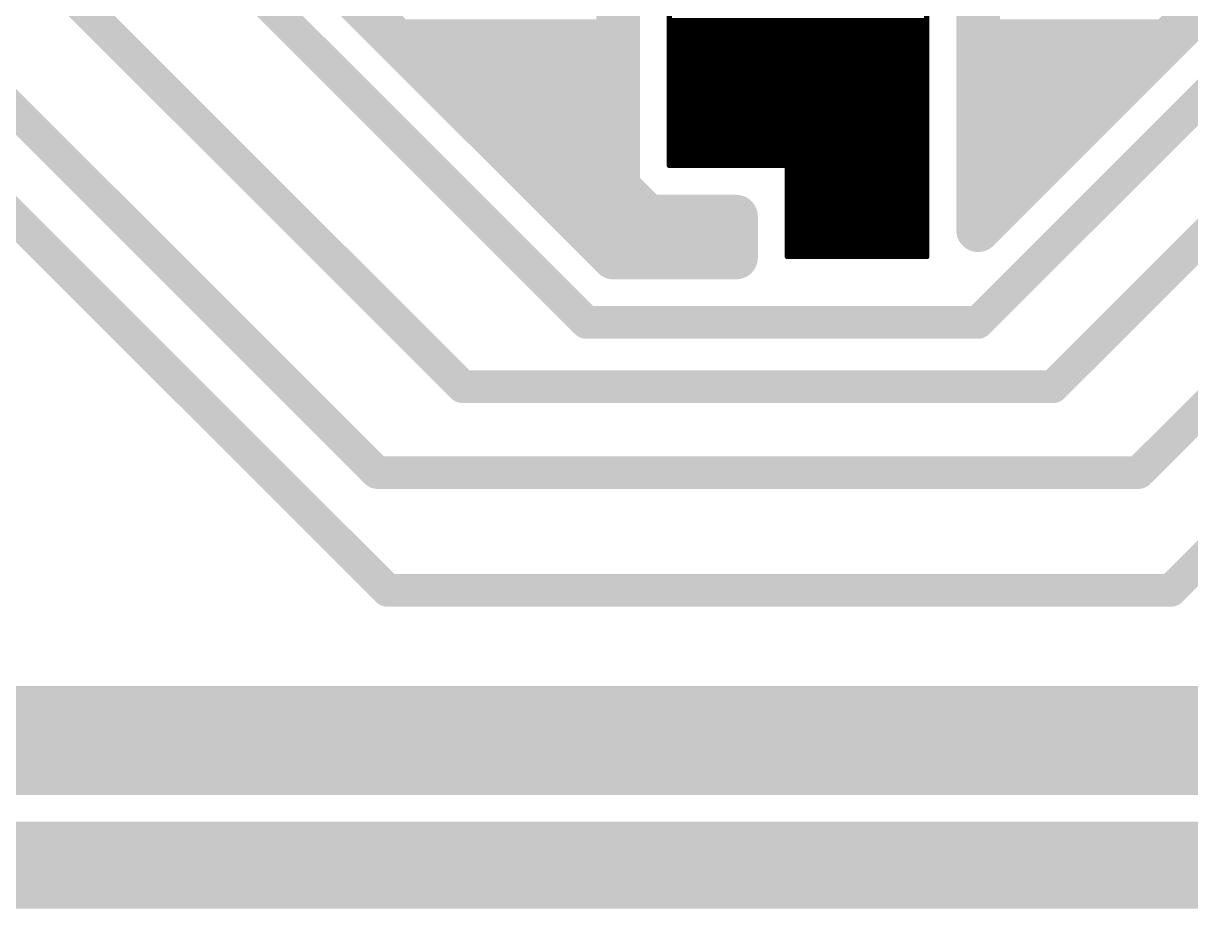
# Model space of a CAD drawing. Extents: x -40.6 to 40.6, y -25.6 to 25.6.
# Drawn here: x -8.7 to 2.19, y -25.57 to -17.31 of the extents above; entities that cross this region are included whole.
import ezdxf

# ---------------------------------------------------------------- set-up
doc = ezdxf.new("R2010")
doc.units = 0
doc.layers.add('1', color=22, linetype='CONTINUOUS')

msp = doc.modelspace()

# ---------------------------------------------------------------- linework, layer by layer
at = {"layer": '1'}
for points, const_width in [([(-3.1524, -16.2357), (-3.1524, -18.8319)], 0.4064), ([(0.204, -19.2396), (0.204, -16.2357)], 0.4064), ([(-2.6742, -16.4338), (-2.6742, -18.6338)], 0.05), ([(-0.2742, -19.4838), (-0.2742, -16.4338)], 0.05), ([(-3.195, -19.4944), (-5.9766, -16.7128)], 0.4064), ([(-4.6, -20.7), (-8.3, -17)], 0.3048), ([(-6.5634, -16.9824), (-3.4458, -20.1)], 0.3048), ([(2.3702, -17.0734), (0.204, -19.2396)], 0.4064), ([(4.4758, -17.1242), (0.9, -20.7)], 0.3048), ([(0.2, -20.1), (2.9758, -17.3242)], 0.3048), ([(-5.2142, -17.4752), (-3.1524, -17.4752)], 0.4064), ([(-2.6742, -17.2838), (-0.2742, -17.2838)], 0.05), ([(0.204, -17.4752), (1.9684, -17.4752)], 0.4064), ([(-5.4, -21.5), (-9.4, -17.5)], 0.3048), ([(-2.6742, -17.3338), (-0.2742, -17.3338)], 0.05), ([(-2.6742, -17.3838), (-0.2742, -17.3838)], 0.05), ([(-2.6742, -17.4338), (-0.2742, -17.4338)], 0.05), ([(-2.6742, -17.4838), (-0.2742, -17.4838)], 0.05), ([(-2.6742, -17.5338), (-0.2742, -17.5338)], 0.05), ([(-5.9, -22), (-10.2, -17.7)], 0.3048), ([(-2.6742, -17.5838), (-0.2742, -17.5838)], 0.05), ([(-2.6742, -17.6338), (-0.2742, -17.6338)], 0.05), ([(-4.8078, -17.8816), (-3.1524, -17.8816)], 0.4064), ([(-2.6742, -17.6838), (-0.2742, -17.6838)], 0.05), ([(-2.6742, -17.7338), (-0.2742, -17.7338)], 0.05), ([(0.204, -17.8816), (1.562, -17.8816)], 0.4064), ([(-2.6742, -17.7838), (-0.2742, -17.7838)], 0.05), ([(-2.6742, -17.8338), (-0.2742, -17.8338)], 0.05), ([(-2.6742, -17.8838), (-0.2742, -17.8838)], 0.05), ([(-2.6742, -17.9338), (-0.2742, -17.9338)], 0.05), ([(-2.6742, -17.9838), (-0.2742, -17.9838)], 0.05), ([(-2.6742, -18.0338), (-0.2742, -18.0338)], 0.05), ([(-2.6742, -18.0838), (-0.2742, -18.0838)], 0.05), ([(-4.4014, -18.288), (-3.1524, -18.288)], 0.4064), ([(-2.6742, -18.1338), (-0.2742, -18.1338)], 0.05), ([(-2.6742, -18.1838), (-0.2742, -18.1838)], 0.05), ([(0.204, -18.288), (1.1556, -18.288)], 0.4064), ([(4.9758, -18.2242), (1.7, -21.5)], 0.3048), ([(-2.6742, -18.2338), (-0.2742, -18.2338)], 0.05), ([(-2.6742, -18.2838), (-0.2742, -18.2838)], 0.05), ([(-2.6742, -18.3338), (-0.2742, -18.3338)], 0.05), ([(-2.6742, -18.3838), (-0.2742, -18.3838)], 0.05), ([(-3.995, -18.6944), (-3.1524, -18.6944)], 0.4064), ([(-2.6742, -18.4338), (-0.2742, -18.4338)], 0.05), ([(-2.6742, -18.4838), (-0.2742, -18.4838)], 0.05), ([(0.204, -18.6944), (0.7492, -18.6944)], 0.4064), ([(-2.6742, -18.5338), (-0.2742, -18.5338)], 0.05), ([(-2.6742, -18.5838), (-0.2742, -18.5838)], 0.05), ([(-2.6742, -18.6338), (-1.5742, -18.6338)], 0.05), ([(-2.6742, -18.6338), (-0.2742, -18.6338)], 0.05), ([(-1.5742, -18.6338), (-1.5742, -19.4838)], 0.05), ([(-3.1524, -18.8319), (-2.8723, -19.112)], 0.4064), ([(-1.5742, -18.6838), (-0.2742, -18.6838)], 0.05), ([(-1.5742, -18.7338), (-0.2742, -18.7338)], 0.05), ([(-1.5742, -18.7838), (-0.2742, -18.7838)], 0.05), ([(-1.5742, -18.8338), (-0.2742, -18.8338)], 0.05), ([(-3.5886, -19.1008), (-2.8835, -19.1008)], 0.4064), ([(-2.8723, -19.112), (-2.0524, -19.112)], 0.4064), ([(-2.0524, -19.112), (-2.0524, -19.4944)], 0.4064), ([(-1.5742, -18.8838), (-0.2742, -18.8838)], 0.05), ([(-1.5742, -18.9338), (-0.2742, -18.9338)], 0.05), ([(0.204, -19.1008), (0.3428, -19.1008)], 0.4064), ([(-1.5742, -18.9838), (-0.2742, -18.9838)], 0.05), ([(-1.5742, -19.0338), (-0.2742, -19.0338)], 0.05), ([(-1.5742, -19.0838), (-0.2742, -19.0838)], 0.05), ([(-1.5742, -19.1338), (-0.2742, -19.1338)], 0.05), ([(-1.5742, -19.1838), (-0.2742, -19.1838)], 0.05), ([(-1.5742, -19.2338), (-0.2742, -19.2338)], 0.05), ([(-1.5742, -19.2838), (-0.2742, -19.2838)], 0.05), ([(-2.0524, -19.4944), (-3.195, -19.4944)], 0.4064), ([(-1.5742, -19.3338), (-0.2742, -19.3338)], 0.05), ([(-1.5742, -19.3838), (-0.2742, -19.3838)], 0.05), ([(-1.5742, -19.4338), (-0.2742, -19.4338)], 0.05), ([(-1.5742, -19.4838), (-0.2742, -19.4838)], 0.05), ([(-1.5742, -19.4838), (-0.2742, -19.4838)], 0.05), ([(-3.4458, -20.1), (0.2, -20.1)], 0.3048), ([(0.9, -20.7), (-4.6, -20.7)], 0.3048), ([(1.7, -21.5), (-5.4, -21.5)], 0.3048), ([(-5.9, -22), (-5.3, -22.6)], 0.3048), ([(2, -22.6), (2.6, -22)], 0.3048), ([(-5.3, -22.6), (1.3, -22.6)], 0.3048), ([(1.3, -22.6), (2, -22.6)], 0.3048), ([(7.5, -24), (-9.9, -24)], 1.016), ([(-9.7774, -24.9612), (7.4849, -24.9612)], 0.4064), ([(-38.8985, -25.1968), (38.9094, -25.1968)], 0.4064), ([(38.5318, -25.3659), (-38.3311, -25.3659)], 0.4064)]:
    msp.add_lwpolyline(points, dxfattribs=dict(at, const_width=const_width))
for points, const_width in [([(-5.2142, -17.3736, 1), (-5.2142, -17.5768)], 0.2032), ([(-3.1524, -17.5768, 1), (-3.1524, -17.3736)], 0.2032), ([(-2.6742, -17.2713, 1), (-2.6742, -17.2963)], 0.025), ([(-0.2742, -17.2963, 1), (-0.2742, -17.2713)], 0.025), ([(0.204, -17.3736, 1), (0.204, -17.5768)], 0.2032), ([(1.9684, -17.5768, 1), (1.9684, -17.3736)], 0.2032), ([(-2.6742, -17.3213, 1), (-2.6742, -17.3463)], 0.025), ([(-2.6742, -17.3713, 1), (-2.6742, -17.3963)], 0.025), ([(-2.6742, -17.4213, 1), (-2.6742, -17.4463)], 0.025), ([(-0.2742, -17.3463, 1), (-0.2742, -17.3213)], 0.025), ([(-0.2742, -17.3963, 1), (-0.2742, -17.3713)], 0.025), ([(-0.2742, -17.4463, 1), (-0.2742, -17.4213)], 0.025), ([(-2.6742, -17.4713, 1), (-2.6742, -17.4963)], 0.025), ([(-2.6742, -17.5213, 1), (-2.6742, -17.5463)], 0.025), ([(-0.2742, -17.4963, 1), (-0.2742, -17.4713)], 0.025), ([(-0.2742, -17.5463, 1), (-0.2742, -17.5213)], 0.025), ([(-2.6742, -17.5713, 1), (-2.6742, -17.5963)], 0.025), ([(-2.6742, -17.6213, 1), (-2.6742, -17.6463)], 0.025), ([(-0.2742, -17.5963, 1), (-0.2742, -17.5713)], 0.025), ([(-0.2742, -17.6463, 1), (-0.2742, -17.6213)], 0.025), ([(-4.8078, -17.78, 1), (-4.8078, -17.9832)], 0.2032), ([(-3.1524, -17.9832, 1), (-3.1524, -17.78)], 0.2032), ([(-2.6742, -17.6713, 1), (-2.6742, -17.6963)], 0.025), ([(-2.6742, -17.7213, 1), (-2.6742, -17.7463)], 0.025), ([(-0.2742, -17.6963, 1), (-0.2742, -17.6713)], 0.025), ([(-0.2742, -17.7463, 1), (-0.2742, -17.7213)], 0.025), ([(0.204, -17.78, 1), (0.204, -17.9832)], 0.2032), ([(1.562, -17.9832, 1), (1.562, -17.78)], 0.2032), ([(-2.6742, -17.7713, 1), (-2.6742, -17.7963)], 0.025), ([(-2.6742, -17.8213, 1), (-2.6742, -17.8463)], 0.025), ([(-0.2742, -17.7963, 1), (-0.2742, -17.7713)], 0.025), ([(-0.2742, -17.8463, 1), (-0.2742, -17.8213)], 0.025), ([(-2.6742, -17.8713, 1), (-2.6742, -17.8963)], 0.025), ([(-2.6742, -17.9213, 1), (-2.6742, -17.9463)], 0.025), ([(-0.2742, -17.8963, 1), (-0.2742, -17.8713)], 0.025), ([(-0.2742, -17.9463, 1), (-0.2742, -17.9213)], 0.025), ([(-2.6742, -17.9713, 1), (-2.6742, -17.9963)], 0.025), ([(-2.6742, -18.0213, 1), (-2.6742, -18.0463)], 0.025), ([(-2.6742, -18.0713, 1), (-2.6742, -18.0963)], 0.025), ([(-0.2742, -17.9963, 1), (-0.2742, -17.9713)], 0.025), ([(-0.2742, -18.0463, 1), (-0.2742, -18.0213)], 0.025), ([(-0.2742, -18.0963, 1), (-0.2742, -18.0713)], 0.025), ([(-4.4014, -18.1864, 1), (-4.4014, -18.3896)], 0.2032), ([(-3.1524, -18.3896, 1), (-3.1524, -18.1864)], 0.2032), ([(-2.6742, -18.1213, 1), (-2.6742, -18.1463)], 0.025), ([(-2.6742, -18.1713, 1), (-2.6742, -18.1963)], 0.025), ([(-0.2742, -18.1463, 1), (-0.2742, -18.1213)], 0.025), ([(-0.2742, -18.1963, 1), (-0.2742, -18.1713)], 0.025), ([(0.204, -18.1864, 1), (0.204, -18.3896)], 0.2032), ([(1.1556, -18.3896, 1), (1.1556, -18.1864)], 0.2032), ([(-2.6742, -18.2213, 1), (-2.6742, -18.2463)], 0.025), ([(-2.6742, -18.2713, 1), (-2.6742, -18.2963)], 0.025), ([(-0.2742, -18.2463, 1), (-0.2742, -18.2213)], 0.025), ([(-0.2742, -18.2963, 1), (-0.2742, -18.2713)], 0.025), ([(-2.6742, -18.3213, 1), (-2.6742, -18.3463)], 0.025), ([(-2.6742, -18.3713, 1), (-2.6742, -18.3963)], 0.025), ([(-0.2742, -18.3463, 1), (-0.2742, -18.3213)], 0.025), ([(-0.2742, -18.3963, 1), (-0.2742, -18.3713)], 0.025), ([(-3.995, -18.5928, 1), (-3.995, -18.796)], 0.2032), ([(-3.1524, -18.796, 1), (-3.1524, -18.5928)], 0.2032), ([(-2.6742, -18.4213, 1), (-2.6742, -18.4463)], 0.025), ([(-2.6742, -18.4713, 1), (-2.6742, -18.4963)], 0.025), ([(-0.2742, -18.4463, 1), (-0.2742, -18.4213)], 0.025), ([(-0.2742, -18.4963, 1), (-0.2742, -18.4713)], 0.025), ([(0.204, -18.5928, 1), (0.204, -18.796)], 0.2032), ([(0.7492, -18.796, 1), (0.7492, -18.5928)], 0.2032), ([(-2.6742, -18.5213, 1), (-2.6742, -18.5463)], 0.025), ([(-2.6742, -18.5713, 1), (-2.6742, -18.5963)], 0.025), ([(-2.6742, -18.6213, 1), (-2.6742, -18.6463)], 0.025), ([(-2.6742, -18.6213, 1), (-2.6742, -18.6463)], 0.025), ([(-1.5617, -18.6338, 1), (-1.5867, -18.6338)], 0.025), ([(-1.5742, -18.6463, 1), (-1.5742, -18.6213)], 0.025), ([(-0.2742, -18.5463, 1), (-0.2742, -18.5213)], 0.025), ([(-0.2742, -18.5963, 1), (-0.2742, -18.5713)], 0.025), ([(-0.2742, -18.6463, 1), (-0.2742, -18.6213)], 0.025), ([(-3.0806, -18.76, 1), (-3.2242, -18.9037)], 0.2032), ([(-2.6867, -18.6338, 1), (-2.6617, -18.6338)], 0.025), ([(-1.5742, -18.6713, 1), (-1.5742, -18.6963)], 0.025), ([(-1.5742, -18.7213, 1), (-1.5742, -18.7463)], 0.025), ([(-0.2742, -18.6963, 1), (-0.2742, -18.6713)], 0.025), ([(-0.2742, -18.7463, 1), (-0.2742, -18.7213)], 0.025), ([(-3.254, -18.8319, 1), (-3.0508, -18.8319)], 0.2032), ([(-1.5742, -18.7713, 1), (-1.5742, -18.7963)], 0.025), ([(-1.5742, -18.8213, 1), (-1.5742, -18.8463)], 0.025), ([(-0.2742, -18.7963, 1), (-0.2742, -18.7713)], 0.025), ([(-0.2742, -18.8463, 1), (-0.2742, -18.8213)], 0.025), ([(-3.5886, -18.9992, 1), (-3.5886, -19.2024)], 0.2032), ([(-2.8723, -19.0104, 1), (-2.8723, -19.2136)], 0.2032), ([(-2.8835, -19.2024, 1), (-2.8835, -18.9992)], 0.2032), ([(-1.9508, -19.112, 1), (-2.154, -19.112)], 0.2032), ([(-2.0524, -19.2136, 1), (-2.0524, -19.0104)], 0.2032), ([(-1.5742, -18.8713, 1), (-1.5742, -18.8963)], 0.025), ([(-1.5742, -18.9213, 1), (-1.5742, -18.9463)], 0.025), ([(-0.2742, -18.8963, 1), (-0.2742, -18.8713)], 0.025), ([(-0.2742, -18.9463, 1), (-0.2742, -18.9213)], 0.025), ([(0.204, -18.9992, 1), (0.204, -19.2024)], 0.2032), ([(0.3428, -19.2024, 1), (0.3428, -18.9992)], 0.2032), ([(-2.9441, -19.1838, 1), (-2.8004, -19.0402)], 0.2032), ([(-1.5742, -18.9713, 1), (-1.5742, -18.9963)], 0.025), ([(-1.5742, -19.0213, 1), (-1.5742, -19.0463)], 0.025), ([(-0.2742, -18.9963, 1), (-0.2742, -18.9713)], 0.025), ([(-0.2742, -19.0463, 1), (-0.2742, -19.0213)], 0.025), ([(-1.5742, -19.0713, 1), (-1.5742, -19.0963)], 0.025), ([(-1.5742, -19.1213, 1), (-1.5742, -19.1463)], 0.025), ([(-0.2742, -19.0963, 1), (-0.2742, -19.0713)], 0.025), ([(-0.2742, -19.1463, 1), (-0.2742, -19.1213)], 0.025), ([(0.1322, -19.1677, 1), (0.2758, -19.3114)], 0.2032), ([(0.1024, -19.2396, 1), (0.3056, -19.2396)], 0.2032), ([(-1.5742, -19.1713, 1), (-1.5742, -19.1963)], 0.025), ([(-1.5742, -19.2213, 1), (-1.5742, -19.2463)], 0.025), ([(-1.5742, -19.2713, 1), (-1.5742, -19.2963)], 0.025), ([(-0.2742, -19.1963, 1), (-0.2742, -19.1713)], 0.025), ([(-0.2742, -19.2463, 1), (-0.2742, -19.2213)], 0.025), ([(-0.2742, -19.2963, 1), (-0.2742, -19.2713)], 0.025), ([(-3.195, -19.3928, 1), (-3.195, -19.596)], 0.2032), ([(-3.2668, -19.5662, 1), (-3.1231, -19.4226)], 0.2032), ([(-2.0524, -19.596, 1), (-2.0524, -19.3928)], 0.2032), ([(-1.5742, -19.3213, 1), (-1.5742, -19.3463)], 0.025), ([(-1.5742, -19.3713, 1), (-1.5742, -19.3963)], 0.025), ([(-0.2742, -19.3463, 1), (-0.2742, -19.3213)], 0.025), ([(-0.2742, -19.3963, 1), (-0.2742, -19.3713)], 0.025), ([(-2.154, -19.4944, 1), (-1.9508, -19.4944)], 0.2032), ([(-1.5742, -19.4213, 1), (-1.5742, -19.4463)], 0.025), ([(-1.5742, -19.4713, 1), (-1.5742, -19.4963)], 0.025), ([(-1.5742, -19.4713, 1), (-1.5742, -19.4963)], 0.025), ([(-1.5867, -19.4838, 1), (-1.5617, -19.4838)], 0.025), ([(-0.2867, -19.4838, 1), (-0.2617, -19.4838)], 0.025), ([(-0.2742, -19.4463, 1), (-0.2742, -19.4213)], 0.025), ([(-0.2742, -19.4963, 1), (-0.2742, -19.4713)], 0.025), ([(-0.2742, -19.4963, 1), (-0.2742, -19.4713)], 0.025), ([(-3.4458, -20.0238, 1), (-3.4458, -20.1762)], 0.1524), ([(-3.4997, -20.1539, 1), (-3.3919, -20.0461)], 0.1524), ([(0.1461, -20.0461, 1), (0.2539, -20.1539)], 0.1524), ([(0.2, -20.1762, 1), (0.2, -20.0238)], 0.1524), ([(-4.6, -20.6238, 1), (-4.6, -20.7762)], 0.1524), ([(0.9, -20.7762, 1), (0.9, -20.6238)], 0.1524), ([(-4.6539, -20.7539, 1), (-4.5461, -20.6461)], 0.1524), ([(0.8461, -20.6461, 1), (0.9539, -20.7539)], 0.1524), ([(-5.4, -21.4238, 1), (-5.4, -21.5762)], 0.1524), ([(-5.4539, -21.5539, 1), (-5.3461, -21.4461)], 0.1524), ([(1.6461, -21.4461, 1), (1.7539, -21.5539)], 0.1524), ([(1.7, -21.5762, 1), (1.7, -21.4238)], 0.1524), ([(-5.8461, -21.9461, 1), (-5.9539, -22.0539)], 0.1524), ([(-5.9539, -22.0539, 1), (-5.8461, -21.9461)], 0.1524), ([(-5.3, -22.5238, 1), (-5.3, -22.6762)], 0.1524), ([(-5.3539, -22.6539, 1), (-5.2461, -22.5461)], 0.1524), ([(1.3, -22.5238, 1), (1.3, -22.6762)], 0.1524), ([(1.3, -22.6762, 1), (1.3, -22.5238)], 0.1524), ([(1.9461, -22.5461, 1), (2.0539, -22.6539)], 0.1524), ([(2, -22.6762, 1), (2, -22.5238)], 0.1524)]:
    msp.add_lwpolyline(points, format="xyb", dxfattribs=dict(at, const_width=const_width))

doc.saveas('drawing.dxf')
